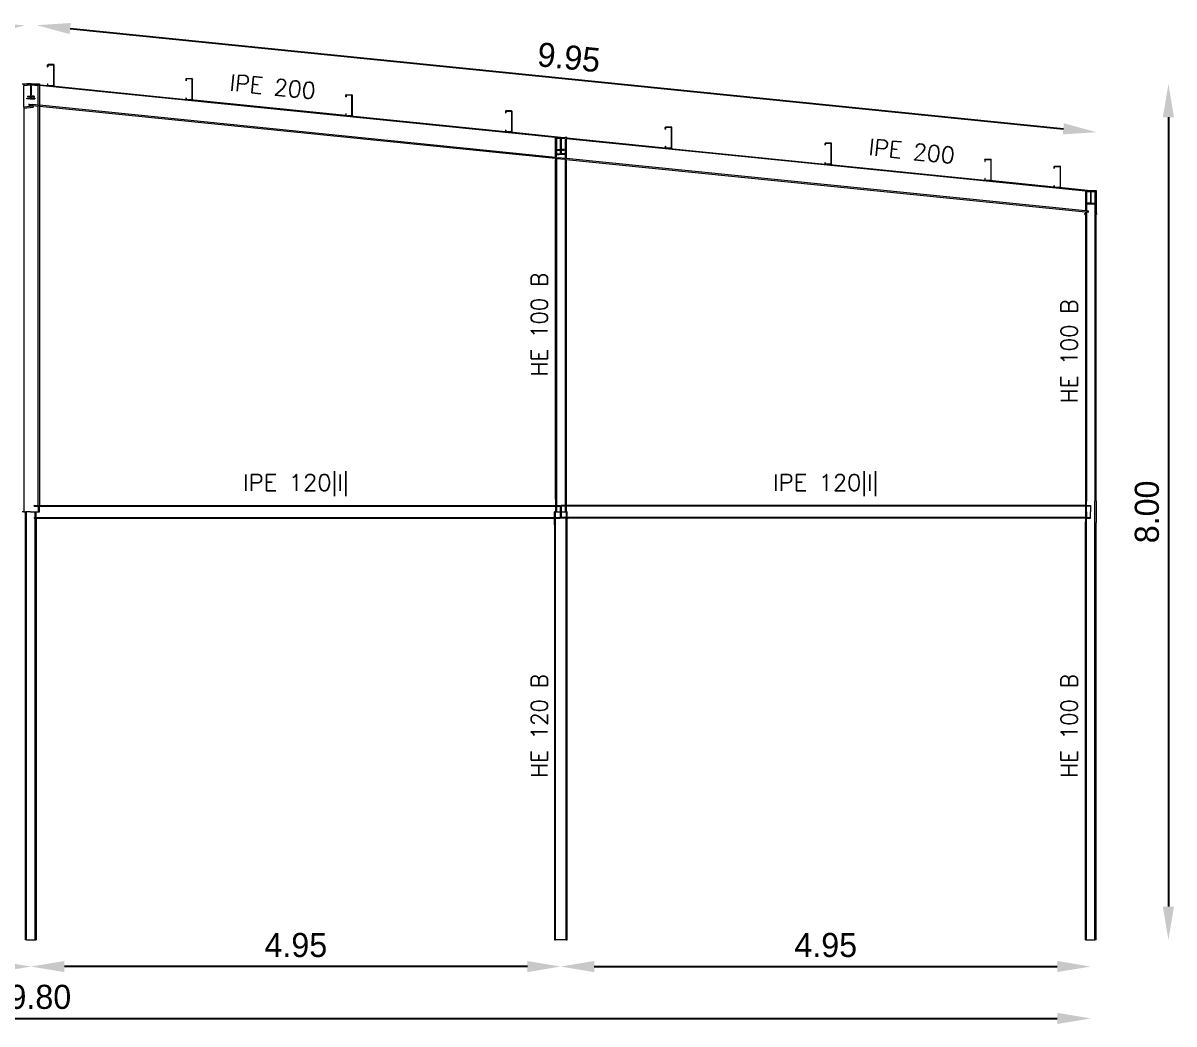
# Model space of a CAD drawing. Header units: inches. Extents: x 72863 to 72995, y 49095 to 49225.
# Drawn here: x 72918.83 to 72927.43, y 49206.29 to 49213.77 of the extents above; entities that cross this region are included whole.
import ezdxf
from ezdxf.enums import TextEntityAlignment as Align

# ---------------------------------------------------------------- set-up
doc = ezdxf.new("R2010")
doc.units = ezdxf.units.IN
for name, color, linetype, lineweight in [('BARRAS_DE_ACERO', 7, 'Continuous', 9), ('Cotas', 200, 'Continuous', 9), ('REFERENCIA_DE_LAS_BARRAS', 2, 'Continuous', 9)]:
    doc.layers.add(name, color=color, linetype=linetype, lineweight=lineweight)
doc.styles.add('CYPETXT', font='romans__.ttf', dxfattribs={"height": 0.2})
doc.styles.add('RomanS', font='')
doc.styles.get('RomanS').set_extended_font_data('Porsche')
doc.dimstyles.new('100-color', dxfattribs={"dimtxt": 0.18, "dimasz": 0.25, "dimexe": 0, "dimexo": 0.5, "dimgap": 0.07, "dimtad": 1, "dimlfac": 1.25, "dimzin": 4, "dimdsep": 46, "dimtxsty": 'RomanS', "dimcen": 0.1, "dimse1": 1, "dimse2": 1, "dimadec": 0, "dimazin": 0, "dimtfac": 1, "dimtix": 1, "dimtmove": 2, "dimatfit": 3, "dimfxl": 1, "dimtvp": 1.058824, "dimtolj": 1, "dimtzin": 1, "dimarcsym": 0})

# ---------------------------------------------------------------- blocks, each defined once
blk = doc.blocks.new('*D107')
at = {"layer": 'Cotas', "color": 0, "lineweight": -2, "transparency": 16777216}
blk.add_line((72922.5977, 49206.7161), (72919.1377, 49206.7161), dxfattribs=at)
at = {"layer": 'Cotas', "color": 0, "transparency": 16777216}
for points in [[(72919.1377, 49206.7578), (72919.1377, 49206.6745), (72918.8877, 49206.7161)], [(72922.5977, 49206.7578), (72922.5977, 49206.6745), (72922.8477, 49206.7161)]]:
    blk.add_solid(points, dxfattribs=at)
at = {"layer": 'Defpoints', "color": 0, "transparency": 16777216}
for p in [(72918.8877, 49206.915), (72922.8477, 49206.915), (72918.8877, 49206.7161)]:
    blk.add_point(p, dxfattribs=at)
at = {"layer": 'Cotas', "color": 0, "transparency": 16777216, "insert": (72920.8677, 49206.8761), "char_height": 0.18, "attachment_point": 5, "style": 'RomanS'}
blk.add_mtext('\\A1;4.95', dxfattribs=at)
blk = doc.blocks.new('*D108')
at = {"layer": 'Cotas', "color": 0, "lineweight": -2, "transparency": 16777216}
blk.add_line((72911.2177, 49206.3284), (72926.5577, 49206.3284), dxfattribs=at)
at = {"layer": 'Cotas', "color": 0, "transparency": 16777216}
for points in [[(72911.2177, 49206.3701), (72911.2177, 49206.2868), (72910.9677, 49206.3284)], [(72926.5577, 49206.3701), (72926.5577, 49206.2868), (72926.8077, 49206.3284)]]:
    blk.add_solid(points, dxfattribs=at)
at = {"layer": 'Defpoints', "color": 0, "transparency": 16777216}
for p in [(72910.9677, 49206.915), (72926.8077, 49206.915), (72926.8077, 49206.3284)]:
    blk.add_point(p, dxfattribs=at)
at = {"layer": 'Cotas', "color": 0, "transparency": 16777216, "insert": (72918.8877, 49206.4884), "char_height": 0.18, "attachment_point": 5, "style": 'RomanS'}
blk.add_mtext('\\A1;19.80', dxfattribs=at)
blk = doc.blocks.new('*D111')
at = {"layer": 'Cotas', "color": 0, "lineweight": -2, "transparency": 16777216}
blk.add_line((72923.0977, 49206.7161), (72926.5577, 49206.7161), dxfattribs=at)
at = {"layer": 'Cotas', "color": 0, "transparency": 16777216}
for points in [[(72923.0977, 49206.7578), (72923.0977, 49206.6745), (72922.8477, 49206.7161)], [(72926.5577, 49206.7578), (72926.5577, 49206.6745), (72926.8077, 49206.7161)]]:
    blk.add_solid(points, dxfattribs=at)
at = {"layer": 'Defpoints', "color": 0, "transparency": 16777216}
for p in [(72922.8477, 49206.915), (72926.8077, 49206.915), (72926.8077, 49206.7161)]:
    blk.add_point(p, dxfattribs=at)
at = {"layer": 'Cotas', "color": 0, "transparency": 16777216, "insert": (72924.8277, 49206.8761), "char_height": 0.18, "attachment_point": 5, "style": 'RomanS'}
blk.add_mtext('\\A1;4.95', dxfattribs=at)
blk = doc.blocks.new('*D113')
at = {"layer": 'Cotas', "color": 0, "lineweight": -2, "transparency": 16777216}
blk.add_line((72909.8798, 49213.065), (72909.8798, 49210.365), dxfattribs=at)
at = {"layer": 'Cotas', "color": 0, "transparency": 16777216}
for points in [[(72909.8382, 49213.065), (72909.9215, 49213.065), (72909.8798, 49213.315)], [(72909.8382, 49210.365), (72909.9215, 49210.365), (72909.8798, 49210.115)]]:
    blk.add_solid(points, dxfattribs=at)
at = {"layer": 'Defpoints', "color": 0, "transparency": 16777216}
for p in [(72918.8877, 49213.315), (72909.8798, 49210.115), (72918.8877, 49210.115)]:
    blk.add_point(p, dxfattribs=at)
at = {"layer": 'Cotas', "color": 0, "transparency": 16777216, "insert": (72909.7198, 49211.715), "char_height": 0.18, "attachment_point": 5, "rotation": 90, "style": 'RomanS'}
blk.add_mtext('\\A1;4.00', dxfattribs=at)
blk = doc.blocks.new('*D114')
at = {"layer": 'Cotas', "color": 0, "lineweight": -2, "transparency": 16777216}
blk.add_line((72927.3883, 49213.065), (72927.3883, 49207.165), dxfattribs=at)
at = {"layer": 'Cotas', "color": 0, "transparency": 16777216}
for points in [[(72927.3467, 49213.065), (72927.43, 49213.065), (72927.3883, 49213.315)], [(72927.3467, 49207.165), (72927.43, 49207.165), (72927.3883, 49206.915)]]:
    blk.add_solid(points, dxfattribs=at)
at = {"layer": 'Defpoints', "color": 0, "transparency": 16777216}
for p in [(72918.8877, 49213.315), (72918.8877, 49206.915), (72927.3883, 49206.915)]:
    blk.add_point(p, dxfattribs=at)
at = {"layer": 'Cotas', "color": 0, "transparency": 16777216, "insert": (72927.2283, 49210.115), "char_height": 0.18, "attachment_point": 5, "rotation": 90, "style": 'RomanS'}
blk.add_mtext('\\A1;8.00', dxfattribs=at)
blk = doc.blocks.new('*D115')
at = {"layer": 'Cotas', "color": 0, "lineweight": -2, "transparency": 16777216}
blk.add_line((72911.2177, 49206.7161), (72918.6377, 49206.7161), dxfattribs=at)
at = {"layer": 'Cotas', "color": 0, "transparency": 16777216}
for points in [[(72911.2177, 49206.7578), (72911.2177, 49206.6745), (72910.9677, 49206.7161)], [(72918.6377, 49206.7578), (72918.6377, 49206.6745), (72918.8877, 49206.7161)]]:
    blk.add_solid(points, dxfattribs=at)
at = {"layer": 'Defpoints', "color": 0, "transparency": 16777216}
for p in [(72910.9677, 49206.915), (72918.8877, 49206.915), (72918.8877, 49206.7161)]:
    blk.add_point(p, dxfattribs=at)
at = {"layer": 'Cotas', "color": 0, "transparency": 16777216, "insert": (72914.9277, 49206.8761), "char_height": 0.18, "attachment_point": 5, "style": 'RomanS'}
blk.add_mtext('\\A1;9.90', dxfattribs=at)
blk = doc.blocks.new('*D116')
at = {"layer": 'Cotas', "color": 0, "lineweight": -2, "transparency": 16777216}
blk.add_line((72911.1722, 49212.9778), (72918.5947, 49213.7276), dxfattribs=at)
at = {"layer": 'Cotas', "color": 0, "transparency": 16777216}
for points in [[(72918.5905, 49213.769), (72918.5989, 49213.6861), (72918.8434, 49213.7527)], [(72911.168, 49213.0193), (72911.1764, 49212.9364), (72910.9234, 49212.9527)]]:
    blk.add_solid(points, dxfattribs=at)
at = {"layer": 'Defpoints', "color": 0, "transparency": 16777216}
for p in [(72918.8434, 49213.7527), (72918.8877, 49213.315), (72910.9677, 49212.515)]:
    blk.add_point(p, dxfattribs=at)
at = {"layer": 'Cotas', "color": 0, "transparency": 16777216, "insert": (72914.8674, 49213.5119), "char_height": 0.18, "attachment_point": 5, "rotation": 5.76789, "style": 'RomanS'}
blk.add_mtext('\\A1;9.95', dxfattribs=at)
blk = doc.blocks.new('*D117')
at = {"layer": 'Cotas', "color": 0, "lineweight": -2, "transparency": 16777216}
blk.add_line((72919.1807, 49213.7282), (72926.6032, 49212.9785), dxfattribs=at)
at = {"layer": 'Cotas', "color": 0, "transparency": 16777216}
for points in [[(72919.1849, 49213.7697), (72919.1765, 49213.6868), (72918.9319, 49213.7534)], [(72926.6074, 49213.02), (72926.599, 49212.937), (72926.8519, 49212.9534)]]:
    blk.add_solid(points, dxfattribs=at)
at = {"layer": 'Defpoints', "color": 0, "transparency": 16777216}
for p in [(72918.8877, 49213.315), (72926.8519, 49212.9534), (72926.8077, 49212.515)]:
    blk.add_point(p, dxfattribs=at)
at = {"layer": 'Cotas', "color": 0, "transparency": 16777216, "insert": (72922.908, 49213.5126), "char_height": 0.18, "attachment_point": 5, "rotation": 354.23211, "style": 'RomanS'}
blk.add_mtext('\\A1;9.95', dxfattribs=at)

msp = doc.modelspace()

# ---------------------------------------------------------------- linework, layer by layer
at = {"layer": 'BARRAS_DE_ACERO'}
for p, q in [((72919.0121, 49213.4553), (72919.0124, 49213.4566)), ((72919.0121, 49213.4429), (72919.0121, 49213.4553)), ((72919.0121, 49213.4429), (72919.0137, 49213.4429)), ((72919.0132, 49213.4578), (72919.0124, 49213.4566)), ((72919.0143, 49213.4586), (72919.0132, 49213.4578)), ((72919.0137, 49213.4553), (72919.0139, 49213.456)), ((72919.0137, 49213.4553), (72919.0137, 49213.4429)), ((72919.0139, 49213.456), (72919.0143, 49213.4567)), ((72919.0143, 49213.4586), (72919.0157, 49213.4589)), ((72919.0143, 49213.4567), (72919.0149, 49213.4571)), ((72919.0149, 49213.4571), (72919.0157, 49213.4573)), ((72919.0157, 49213.4573), (72919.0565, 49213.4573)), ((72919.0579, 49213.4586), (72919.0591, 49213.4578)), ((72919.0579, 49213.4567), (72919.0584, 49213.456)), ((72919.0584, 49213.456), (72919.0585, 49213.4553)), ((72919.0585, 49213.4553), (72919.0585, 49213.3025)), ((72919.0598, 49213.4566), (72919.0591, 49213.4578)), ((72919.0598, 49213.4566), (72919.0601, 49213.4553)), ((72919.0601, 49213.3025), (72919.0601, 49213.4553)), ((72920.0469, 49213.3508), (72920.0471, 49213.3521)), ((72920.0469, 49213.3508), (72920.0469, 49213.3384)), ((72920.0479, 49213.3533), (72920.0471, 49213.3521)), ((72920.0479, 49213.3533), (72920.0491, 49213.3541)), ((72920.0485, 49213.3508), (72920.0486, 49213.3515)), ((72920.0485, 49213.3384), (72920.0485, 49213.3508)), ((72920.049, 49213.3522), (72920.0486, 49213.3515)), ((72920.0489, 49213.3504), (72920.049, 49213.3511)), ((72920.0489, 49213.3504), (72920.0489, 49213.3384)), ((72920.049, 49213.3522), (72920.0497, 49213.3526)), ((72920.0491, 49213.3541), (72920.0505, 49213.3544)), ((72920.0497, 49213.3526), (72920.0505, 49213.3528)), ((72920.0509, 49213.3524), (72920.0501, 49213.3522)), ((72920.0505, 49213.3544), (72920.0913, 49213.3544)), ((72920.0913, 49213.3528), (72920.0505, 49213.3528)), ((72920.0909, 49213.3524), (72920.0509, 49213.3524)), ((72920.0909, 49213.3524), (72920.0916, 49213.3522)), ((72920.0926, 49213.3541), (72920.0913, 49213.3544)), ((72920.0913, 49213.3528), (72920.092, 49213.3526)), ((72920.0916, 49213.3522), (72920.0923, 49213.3518)), ((72920.0927, 49213.3522), (72920.092, 49213.3526)), ((72920.0923, 49213.3518), (72920.0927, 49213.3511)), ((72920.0938, 49213.3533), (72920.0926, 49213.3541)), ((72920.0931, 49213.3515), (72920.0927, 49213.3522)), ((72920.0927, 49213.3511), (72920.0929, 49213.3504)), ((72920.0929, 49213.3504), (72920.0929, 49213.1984)), ((72920.0931, 49213.3515), (72920.0933, 49213.3508)), ((72920.0933, 49213.198), (72920.0933, 49213.3508)), ((72920.0949, 49213.3508), (72920.0949, 49213.3504)), ((72920.0949, 49213.3504), (72920.0949, 49213.3504)), ((72920.0949, 49213.1984), (72920.0949, 49213.3504)), ((72918.8585, 49213.312), (72918.8341, 49213.3095)), ((72918.8341, 49213.3021), (72918.8858, 49213.3074)), ((72918.8341, 49213.14), (72918.8341, 49213.3021)), ((72918.8877, 49213.315), (72918.8585, 49213.315)), ((72918.8585, 49213.312), (72918.8585, 49213.315)), ((72918.8585, 49213.3094), (72918.8585, 49213.312)), ((72918.8858, 49213.3094), (72918.8585, 49213.3094)), ((72918.8858, 49213.3094), (72918.8858, 49213.3074)), ((72918.8858, 49213.3074), (72918.8858, 49213.224)), ((72918.8895, 49213.315), (72918.8877, 49213.315)), ((72918.8895, 49213.3094), (72918.9169, 49213.3094)), ((72918.8895, 49213.3079), (72918.9413, 49213.3027)), ((72918.9169, 49213.315), (72918.9169, 49213.312)), ((72918.9169, 49213.312), (72918.9413, 49213.3095)), ((72918.9169, 49213.312), (72918.9169, 49213.3094)), ((72918.9413, 49213.315), (72918.9413, 49213.3095)), ((72918.9413, 49213.3095), (72918.9413, 49213.3027)), ((72918.9413, 49213.1556), (72918.9413, 49213.3027)), ((72918.9517, 49213.315), (72918.9517, 49213.3085)), ((72918.9517, 49213.3085), (72919.0121, 49213.3024)), ((72918.9517, 49213.3016), (72918.9517, 49213.3085)), ((72918.9517, 49213.3016), (72918.9517, 49213.1545)), ((72922.8037, 49212.9126), (72918.9517, 49213.3016)), ((72919.0121, 49213.3149), (72919.0121, 49213.3025)), ((72919.0121, 49213.3149), (72919.0137, 49213.3149)), ((72919.0121, 49213.3024), (72919.0121, 49213.3025)), ((72919.0121, 49213.3024), (72919.0124, 49213.3011)), ((72919.0132, 49213.2999), (72919.0124, 49213.3011)), ((72919.0143, 49213.2991), (72919.0132, 49213.2999)), ((72919.0137, 49213.3025), (72919.0137, 49213.3149)), ((72919.0138, 49213.3022), (72919.0137, 49213.3025)), ((72919.031, 49213.3005), (72919.0138, 49213.3022)), ((72919.0138, 49213.3022), (72919.0139, 49213.3017)), ((72919.0139, 49213.3017), (72919.0143, 49213.3011)), ((72919.0143, 49213.3011), (72919.0149, 49213.3006)), ((72919.0143, 49213.2991), (72919.0157, 49213.2989)), ((72919.0157, 49213.3005), (72919.0149, 49213.3006)), ((72919.0157, 49213.3005), (72919.031, 49213.3005)), ((72919.0157, 49213.2989), (72919.0469, 49213.2989)), ((72919.0565, 49213.3005), (72919.031, 49213.3005)), ((72919.0469, 49213.2989), (72920.0469, 49213.1979)), ((72919.0565, 49213.2989), (72919.0469, 49213.2989)), ((72919.0565, 49213.3005), (72919.0573, 49213.3006)), ((72919.0565, 49213.2989), (72919.0579, 49213.2991)), ((72919.0573, 49213.3006), (72919.0579, 49213.3011)), ((72919.0584, 49213.3017), (72919.0579, 49213.3011)), ((72919.0579, 49213.2991), (72919.0591, 49213.2999)), ((72919.0585, 49213.3025), (72919.0584, 49213.3017)), ((72919.0591, 49213.2999), (72919.0598, 49213.3011)), ((72919.0601, 49213.3025), (72919.0598, 49213.3011)), ((72920.0485, 49213.3384), (72920.0469, 49213.3384)), ((72920.0469, 49213.3384), (72920.0469, 49213.3384)), ((72920.0489, 49213.3384), (72920.0485, 49213.3384)), ((72918.8585, 49213.2085), (72918.8769, 49213.2085)), ((72918.8585, 49213.203), (72918.8585, 49213.2085)), ((72918.8829, 49213.203), (72918.8585, 49213.203)), ((72918.8621, 49213.224), (72918.8858, 49213.224)), ((72918.8621, 49213.224), (72918.8621, 49213.219)), ((72918.878, 49213.219), (72918.8621, 49213.219)), ((72918.8858, 49213.2085), (72918.8769, 49213.2085)), ((72918.878, 49213.219), (72918.8858, 49213.219)), ((72918.8829, 49213.203), (72918.899, 49213.203)), ((72918.8895, 49213.224), (72918.8895, 49213.2322)), ((72918.8895, 49213.219), (72918.8895, 49213.224)), ((72918.8895, 49213.224), (72918.89, 49213.224)), ((72918.8974, 49213.219), (72918.8895, 49213.219)), ((72918.8895, 49213.2085), (72918.8895, 49213.219)), ((72918.8984, 49213.2085), (72918.8895, 49213.2085)), ((72918.9133, 49213.219), (72918.8974, 49213.219)), ((72918.899, 49213.203), (72918.8997, 49213.203)), ((72918.8997, 49213.203), (72918.9169, 49213.203)), ((72918.9169, 49213.2085), (72918.9068, 49213.2085)), ((72918.9133, 49213.224), (72918.9133, 49213.219)), ((72918.9169, 49213.2085), (72918.9169, 49213.203)), ((72920.0469, 49213.2104), (72920.0469, 49213.198)), ((72920.0469, 49213.2104), (72920.0469, 49213.2104)), ((72920.0469, 49213.2104), (72920.0485, 49213.2104)), ((72920.0469, 49213.1979), (72920.0469, 49213.198)), ((72920.0469, 49213.1979), (72920.0469, 49213.1978)), ((72920.0471, 49213.1966), (72920.0469, 49213.1978)), ((72920.0471, 49213.1966), (72920.0479, 49213.1954)), ((72920.0479, 49213.1954), (72920.0491, 49213.1946)), ((72920.0489, 49213.2104), (72920.0485, 49213.2104)), ((72920.0485, 49213.2104), (72920.0485, 49213.198)), ((72920.0486, 49213.1972), (72920.0485, 49213.1977)), ((72920.049, 49213.1965), (72920.0486, 49213.1972)), ((72920.0489, 49213.1984), (72920.0489, 49213.2104)), ((72920.0489, 49213.1984), (72920.049, 49213.1976)), ((72920.0618, 49213.1964), (72920.049, 49213.1976)), ((72920.0497, 49213.1961), (72920.049, 49213.1965)), ((72920.0491, 49213.1946), (72920.0505, 49213.1944)), ((72920.0505, 49213.196), (72920.0497, 49213.1961)), ((72920.0658, 49213.196), (72920.0505, 49213.196)), ((72920.0505, 49213.1944), (72920.0816, 49213.1944)), ((72920.0913, 49213.196), (72920.0658, 49213.196)), ((72921.2408, 49213.0773), (72920.0816, 49213.1944)), ((72920.0909, 49213.1964), (72920.0916, 49213.1965)), ((72920.092, 49213.1961), (72920.0913, 49213.196)), ((72920.0916, 49213.1965), (72920.0923, 49213.1969)), ((72920.0927, 49213.1965), (72920.092, 49213.1961)), ((72920.0923, 49213.1969), (72920.0927, 49213.1976)), ((72920.0929, 49213.1984), (72920.0927, 49213.1976)), ((72920.0931, 49213.1972), (72920.0927, 49213.1965)), ((72920.0933, 49213.198), (72920.0931, 49213.1972)), ((72920.0946, 49213.1966), (72920.0949, 49213.198)), ((72920.0949, 49213.1983), (72920.0949, 49213.198)), ((72921.2408, 49213.2302), (72921.2411, 49213.2315)), ((72921.2408, 49213.2178), (72921.2408, 49213.2302)), ((72921.2424, 49213.2178), (72921.2408, 49213.2178)), ((72921.2411, 49213.2315), (72921.2418, 49213.2327)), ((72921.243, 49213.2335), (72921.2418, 49213.2327)), ((72921.2424, 49213.2302), (72921.2425, 49213.2309)), ((72921.2424, 49213.2178), (72921.2424, 49213.2302)), ((72921.2424, 49213.2178), (72921.2428, 49213.2178)), ((72921.243, 49213.2316), (72921.2425, 49213.2309)), ((72921.2429, 49213.2305), (72921.2428, 49213.2298)), ((72921.2428, 49213.2298), (72921.2428, 49213.2178)), ((72921.243, 49213.2335), (72921.2444, 49213.2338)), ((72921.2436, 49213.232), (72921.243, 49213.2316)), ((72921.2444, 49213.2322), (72921.2436, 49213.232)), ((72921.2448, 49213.2318), (72921.244, 49213.2316)), ((72921.2444, 49213.2338), (72921.2852, 49213.2338)), ((72921.2444, 49213.2322), (72921.2852, 49213.2322)), ((72921.2448, 49213.2318), (72921.2848, 49213.2318)), ((72921.2848, 49213.2318), (72921.2856, 49213.2316)), ((72921.2852, 49213.2338), (72921.2866, 49213.2335)), ((72921.2852, 49213.2322), (72921.2859, 49213.232)), ((72921.2862, 49213.2312), (72921.2856, 49213.2316)), ((72921.2866, 49213.2316), (72921.2859, 49213.232)), ((72921.2862, 49213.2312), (72921.2866, 49213.2305)), ((72921.2877, 49213.2327), (72921.2866, 49213.2335)), ((72921.2868, 49213.2298), (72921.2866, 49213.2305)), ((72921.2868, 49213.0778), (72921.2868, 49213.2298)), ((72921.2872, 49213.0774), (72921.2872, 49213.2302)), ((72921.2885, 49213.2315), (72921.2877, 49213.2327)), ((72921.2885, 49213.2315), (72921.2888, 49213.2302)), ((72921.2888, 49213.2302), (72921.2888, 49213.2298)), ((72921.2888, 49213.2298), (72921.2888, 49213.2298)), ((72921.2888, 49213.0777), (72921.2888, 49213.2298)), ((72921.2888, 49213.2298), (72921.2888, 49213.0778)), ((72918.9046, 49213.1472), (72918.8341, 49213.14)), ((72918.8341, 49213.14), (72918.8341, 49213.1326)), ((72918.8341, 49213.1326), (72918.9053, 49213.1398)), ((72918.8341, 49213.1326), (72918.8341, 49210.115)), ((72918.8723, 49213.1625), (72918.8716, 49213.1558)), ((72918.8716, 49213.1558), (72918.9041, 49213.1525)), ((72918.8753, 49213.1622), (72918.8723, 49213.1625)), ((72918.8753, 49213.1622), (72918.9034, 49213.1594)), ((72918.9041, 49213.1525), (72918.9413, 49213.1487)), ((72918.9046, 49213.1472), (72918.9053, 49213.1398)), ((72918.9413, 49213.1556), (72918.9413, 49213.1487)), ((72918.9413, 49210.163), (72918.9413, 49213.1487)), ((72918.9517, 49213.1477), (72918.9517, 49210.163)), ((72918.9517, 49213.1477), (72922.8077, 49212.7582)), ((72921.2428, 49213.0898), (72921.2424, 49213.0898)), ((72921.2424, 49213.0898), (72921.2424, 49213.0774)), ((72921.2428, 49213.0778), (72921.2428, 49213.0898)), ((72922.4347, 49213.1096), (72922.4347, 49213.0972)), ((72922.4347, 49213.0972), (72922.4363, 49213.0972)), ((72922.4358, 49213.1121), (72922.4369, 49213.1129)), ((72922.4365, 49213.1103), (72922.4363, 49213.1096)), ((72922.4365, 49213.1103), (72922.4369, 49213.111)), ((72922.4367, 49213.1092), (72922.4369, 49213.1099)), ((72922.4367, 49213.1092), (72922.4367, 49213.0972)), ((72922.4383, 49213.1132), (72922.4369, 49213.1129)), ((72922.4375, 49213.1114), (72922.4369, 49213.111)), ((72922.4373, 49213.1106), (72922.4369, 49213.1099)), ((72922.4373, 49213.1106), (72922.438, 49213.111)), ((72922.4383, 49213.1116), (72922.4375, 49213.1114)), ((72922.438, 49213.111), (72922.4387, 49213.1112)), ((72922.4791, 49213.1132), (72922.4383, 49213.1132)), ((72922.4791, 49213.1116), (72922.4383, 49213.1116)), ((72922.4387, 49213.1112), (72922.4787, 49213.1112)), ((72922.4795, 49213.111), (72922.4787, 49213.1112)), ((72922.4805, 49213.1129), (72922.4791, 49213.1132)), ((72922.4799, 49213.1114), (72922.4791, 49213.1116)), ((72922.4795, 49213.111), (72922.4801, 49213.1106)), ((72922.4805, 49213.111), (72922.4799, 49213.1114)), ((72922.4806, 49213.1099), (72922.4801, 49213.1106)), ((72922.4805, 49213.1129), (72922.4816, 49213.1121)), ((72922.4809, 49213.1103), (72922.4805, 49213.111)), ((72922.4806, 49213.1099), (72922.4807, 49213.1092)), ((72922.4807, 49213.1092), (72922.4807, 49212.9572)), ((72922.4809, 49213.1103), (72922.4811, 49213.1096)), ((72922.4811, 49212.9568), (72922.4811, 49213.1096)), ((72922.4824, 49213.1109), (72922.4816, 49213.1121)), ((72922.4824, 49213.1109), (72922.4827, 49213.1096)), ((72922.4827, 49213.1092), (72922.4827, 49213.1096)), ((72922.4827, 49213.1092), (72922.4827, 49212.9571)), ((72922.4827, 49213.1092), (72922.4827, 49213.1092)), ((72921.2408, 49213.0774), (72921.2408, 49213.0773)), ((72921.2408, 49213.0773), (72921.2411, 49213.076)), ((72921.2418, 49213.0748), (72921.2411, 49213.076)), ((72921.243, 49213.074), (72921.2418, 49213.0748)), ((72921.2424, 49213.0774), (72921.2424, 49213.0771)), ((72921.2429, 49213.077), (72921.2424, 49213.0771)), ((72921.2424, 49213.0771), (72921.2425, 49213.0766)), ((72921.243, 49213.0759), (72921.2425, 49213.0766)), ((72921.2436, 49213.0755), (72921.243, 49213.0759)), ((72921.243, 49213.074), (72921.2444, 49213.0738)), ((72921.2436, 49213.0755), (72921.2444, 49213.0754)), ((72921.2444, 49213.0754), (72921.2597, 49213.0754)), ((72921.2755, 49213.0738), (72921.2444, 49213.0738)), ((72921.2597, 49213.0754), (72921.2557, 49213.0758)), ((72921.2557, 49213.0758), (72921.2848, 49213.0758)), ((72921.2852, 49213.0754), (72921.2597, 49213.0754)), ((72921.2852, 49213.0738), (72921.2755, 49213.0738)), ((72921.2848, 49213.0758), (72921.2856, 49213.0759)), ((72921.2852, 49213.0754), (72921.2859, 49213.0755)), ((72921.2856, 49213.0759), (72921.2862, 49213.0763)), ((72921.2866, 49213.0759), (72921.2859, 49213.0755)), ((72921.2862, 49213.0763), (72921.2866, 49213.077)), ((72921.2866, 49213.077), (72921.2868, 49213.0778)), ((72921.2866, 49213.0759), (72921.287, 49213.0766)), ((72921.287, 49213.0766), (72921.2872, 49213.0774)), ((72921.2885, 49213.076), (72921.2877, 49213.0748)), ((72921.2885, 49213.076), (72921.2888, 49213.0774)), ((72921.2888, 49213.0778), (72921.2888, 49213.0777)), ((72921.2888, 49213.0777), (72921.2888, 49213.0774)), ((72922.4363, 49212.9692), (72922.4347, 49212.9692)), ((72922.4347, 49212.9692), (72922.4347, 49212.9568)), ((72922.4347, 49212.9567), (72922.4347, 49212.9568)), ((72922.435, 49212.9554), (72922.4358, 49212.9542)), ((72922.4369, 49212.9534), (72922.4358, 49212.9542)), ((72922.4365, 49212.956), (72922.4363, 49212.9565)), ((72922.4369, 49212.9553), (72922.4365, 49212.956)), ((72922.4367, 49212.9692), (72922.4367, 49212.9572)), ((72922.4367, 49212.9572), (72922.4369, 49212.9564)), ((72922.4369, 49212.9564), (72922.4496, 49212.9552)), ((72922.4375, 49212.9549), (72922.4369, 49212.9553)), ((72922.4383, 49212.9532), (72922.4369, 49212.9534)), ((72922.4375, 49212.9549), (72922.4383, 49212.9548)), ((72922.4535, 49212.9548), (72922.4383, 49212.9548)), ((72922.4383, 49212.9532), (72922.4694, 49212.9532)), ((72922.4791, 49212.9548), (72922.4535, 49212.9548)), ((72922.4799, 49212.9549), (72922.4791, 49212.9548)), ((72922.4799, 49212.9549), (72922.4805, 49212.9553)), ((72922.4806, 49212.9564), (72922.4801, 49212.9557)), ((72922.4805, 49212.9553), (72922.4809, 49212.956)), ((72922.4816, 49212.9542), (72922.4805, 49212.9534)), ((72922.4806, 49212.9564), (72922.4807, 49212.9572)), ((72922.4809, 49212.956), (72922.4811, 49212.9568)), ((72922.4824, 49212.9554), (72922.4816, 49212.9542)), ((72922.4824, 49212.9554), (72922.4827, 49212.9568)), ((72922.4827, 49212.9568), (72922.4827, 49212.9571)), ((72923.6286, 49212.989), (72923.6289, 49212.9903)), ((72923.6286, 49212.9766), (72923.6286, 49212.989)), ((72923.6286, 49212.9766), (72923.6302, 49212.9766)), ((72923.6289, 49212.9903), (72923.6297, 49212.9915)), ((72923.6302, 49212.989), (72923.6304, 49212.9897)), ((72923.6302, 49212.9766), (72923.6302, 49212.989)), ((72923.6306, 49212.9766), (72923.6302, 49212.9766)), ((72923.6304, 49212.9897), (72923.6308, 49212.9904)), ((72923.6315, 49212.9908), (72923.6308, 49212.9904)), ((72923.6308, 49212.9893), (72923.6312, 49212.99)), ((72923.6319, 49212.9904), (72923.6312, 49212.99)), ((72923.6315, 49212.9908), (72923.6322, 49212.991)), ((72923.6319, 49212.9904), (72923.6326, 49212.9906)), ((72923.6322, 49212.991), (72923.673, 49212.991)), ((72923.6726, 49212.9906), (72923.6326, 49212.9906)), ((72923.6734, 49212.9904), (72923.6726, 49212.9906)), ((72923.673, 49212.991), (72923.6738, 49212.9908)), ((72923.6741, 49212.99), (72923.6734, 49212.9904)), ((72923.6738, 49212.9908), (72923.6744, 49212.9904)), ((72923.6745, 49212.9893), (72923.6741, 49212.99)), ((72923.6744, 49212.9923), (72923.6756, 49212.9915)), ((72923.6749, 49212.9897), (72923.6744, 49212.9904)), ((72923.6746, 49212.9886), (72923.6745, 49212.9893)), ((72923.6746, 49212.8366), (72923.6746, 49212.9886)), ((72923.6749, 49212.9897), (72923.675, 49212.989)), ((72923.6766, 49212.989), (72923.6766, 49212.9886)), ((72923.6766, 49212.8365), (72923.6766, 49212.9886)), ((72923.6766, 49212.8366), (72923.6766, 49212.9886)), ((72923.6766, 49212.9886), (72923.6766, 49212.9886)), ((72922.8037, 49212.9126), (72922.8077, 49212.9122)), ((72922.8077, 49212.9122), (72922.8077, 49212.9076)), ((72922.8077, 49212.765), (72922.8077, 49212.9076)), ((72922.8149, 49212.909), (72922.8149, 49212.915)), ((72922.8157, 49212.909), (72922.8149, 49212.909)), ((72922.8157, 49212.909), (72922.8157, 49212.7929)), ((72922.8457, 49212.909), (72922.8457, 49212.9083)), ((72922.8477, 49212.915), (72922.8805, 49212.915)), ((72922.8497, 49212.909), (72922.8497, 49212.9079)), ((72922.8497, 49212.909), (72922.8797, 49212.909)), ((72922.8805, 49212.909), (72922.8797, 49212.909)), ((72922.8797, 49212.9049), (72922.8797, 49212.7929)), ((72922.8805, 49212.9116), (72922.8805, 49212.9135)), ((72922.8805, 49212.909), (72922.8805, 49212.9116)), ((72922.8917, 49212.915), (72922.8877, 49212.915)), ((72922.8917, 49212.9105), (72922.8877, 49212.9109)), ((72922.8917, 49212.915), (72922.8917, 49212.9105)), ((72922.8917, 49212.9105), (72923.6286, 49212.8361)), ((72923.6286, 49212.8486), (72923.6302, 49212.8486)), ((72923.6286, 49212.8486), (72923.6286, 49212.8362)), ((72923.6286, 49212.8361), (72923.6286, 49212.8362)), ((72923.6286, 49212.8361), (72923.6289, 49212.8348)), ((72923.6297, 49212.8336), (72923.6289, 49212.8348)), ((72923.6308, 49212.8328), (72923.6297, 49212.8336)), ((72923.6306, 49212.8486), (72923.6302, 49212.8486)), ((72923.6302, 49212.8486), (72923.6302, 49212.8362)), ((72923.6302, 49212.8362), (72923.6303, 49212.8359)), ((72923.6308, 49212.8359), (72923.6303, 49212.8359)), ((72923.6303, 49212.8359), (72923.6304, 49212.8354)), ((72923.6304, 49212.8354), (72923.6308, 49212.8347)), ((72923.6306, 49212.8366), (72923.6306, 49212.8486)), ((72923.6315, 49212.8343), (72923.6308, 49212.8347)), ((72923.6322, 49212.8326), (72923.6308, 49212.8328)), ((72923.6322, 49212.8342), (72923.6315, 49212.8343)), ((72923.6476, 49212.8342), (72923.6322, 49212.8342)), ((72923.6634, 49212.8326), (72923.6322, 49212.8326)), ((72923.673, 49212.8342), (72923.6476, 49212.8342)), ((72923.6726, 49212.8346), (72923.6734, 49212.8347)), ((72923.6738, 49212.8343), (72923.673, 49212.8342)), ((72923.6744, 49212.8328), (72923.673, 49212.8326)), ((72923.6741, 49212.8351), (72923.6734, 49212.8347)), ((72923.6738, 49212.8343), (72923.6744, 49212.8347)), ((72923.6745, 49212.8358), (72923.6741, 49212.8351)), ((72923.6744, 49212.8347), (72923.6749, 49212.8354)), ((72923.6746, 49212.8366), (72923.6745, 49212.8358)), ((72923.6763, 49212.8348), (72923.6766, 49212.8362)), ((72923.6766, 49212.8365), (72923.6766, 49212.8366)), ((72923.6766, 49212.8362), (72923.6766, 49212.8365)), ((72924.8228, 49212.8697), (72924.8225, 49212.8684)), ((72924.8225, 49212.856), (72924.8225, 49212.8684)), ((72924.8241, 49212.856), (72924.8225, 49212.856)), ((72924.8236, 49212.8709), (72924.8228, 49212.8697)), ((72924.8248, 49212.8717), (72924.8236, 49212.8709)), ((72924.8241, 49212.8684), (72924.8243, 49212.8691)), ((72924.8241, 49212.8684), (72924.8241, 49212.856)), ((72924.8243, 49212.8691), (72924.8247, 49212.8698)), ((72924.8254, 49212.8702), (72924.8247, 49212.8698)), ((72924.8248, 49212.8717), (72924.8261, 49212.872)), ((72924.8254, 49212.8702), (72924.8261, 49212.8704)), ((72924.8261, 49212.872), (72924.8669, 49212.872)), ((72924.8669, 49212.8704), (72924.8261, 49212.8704)), ((72924.8683, 49212.8717), (72924.8669, 49212.872)), ((72924.8669, 49212.8704), (72924.8677, 49212.8702)), ((72924.8677, 49212.8702), (72924.8684, 49212.8698)), ((72924.8695, 49212.8709), (72924.8683, 49212.8717)), ((72924.8684, 49212.8698), (72924.8688, 49212.8691)), ((72924.8689, 49212.8684), (72924.8688, 49212.8691)), ((72924.8689, 49212.7156), (72924.8689, 49212.8684)), ((72924.8703, 49212.8697), (72924.8695, 49212.8709)), ((72924.8705, 49212.8684), (72924.8703, 49212.8697)), ((72924.8705, 49212.7156), (72924.8705, 49212.8684)), ((72922.8077, 49212.7582), (72922.8077, 49212.7463)), ((72922.8077, 49212.739), (72922.8077, 49212.7463)), ((72922.8157, 49212.7929), (72922.8149, 49212.7929)), ((72922.8149, 49212.7929), (72922.8149, 49212.787)), ((72922.8149, 49212.787), (72922.8157, 49212.787)), ((72922.8157, 49212.7929), (72922.8453, 49212.7929)), ((72922.8157, 49212.787), (72922.8347, 49212.787)), ((72922.8157, 49212.7642), (72922.8157, 49212.787)), ((72922.8157, 49212.7642), (72922.8323, 49212.7625)), ((72922.8157, 49212.7574), (72922.8157, 49210.211)), ((72922.8157, 49212.7574), (72922.8797, 49212.7509)), ((72922.8221, 49212.824), (72922.838, 49212.824)), ((72922.8797, 49212.7577), (72922.8323, 49212.7625)), ((72922.85, 49212.787), (72922.8347, 49212.787)), ((72922.8385, 49212.824), (72922.838, 49212.824)), ((72922.8457, 49212.819), (72922.838, 49212.819)), ((72922.838, 49212.819), (72922.838, 49212.819)), ((72922.8457, 49212.7929), (72922.8453, 49212.7929)), ((72922.8457, 49212.824), (72922.8457, 49212.819)), ((72922.8457, 49212.7929), (72922.8457, 49212.819)), ((72922.8497, 49212.819), (72922.8497, 49212.824)), ((72922.8733, 49212.824), (72922.8497, 49212.824)), ((72922.8497, 49212.819), (72922.85, 49212.819)), ((72922.8497, 49212.819), (72922.8497, 49212.7929)), ((72922.8497, 49212.7929), (72922.8543, 49212.7929)), ((72922.85, 49212.819), (72922.8733, 49212.819)), ((72922.8797, 49212.787), (72922.85, 49212.787)), ((72922.8797, 49212.7929), (72922.8543, 49212.7929)), ((72922.8733, 49212.824), (72922.8733, 49212.819)), ((72922.8805, 49212.7929), (72922.8797, 49212.7929)), ((72922.8797, 49212.787), (72922.8805, 49212.787)), ((72922.8797, 49212.787), (72922.8797, 49212.7577)), ((72922.8797, 49212.7509), (72922.8797, 49210.211)), ((72922.8805, 49212.7929), (72922.8805, 49212.787)), ((72926.7677, 49212.365), (72922.8877, 49212.7569)), ((72922.8877, 49212.7501), (72926.7677, 49212.3582)), ((72922.8877, 49212.7501), (72922.8877, 49212.7463)), ((72922.8877, 49212.7463), (72922.8877, 49212.739)), ((72926.0165, 49212.7478), (72926.0167, 49212.7491)), ((72926.0165, 49212.7478), (72926.0165, 49212.7354)), ((72926.0167, 49212.7491), (72926.0175, 49212.7503)), ((72926.0187, 49212.7511), (72926.0175, 49212.7503)), ((72926.0182, 49212.7485), (72926.0181, 49212.7478)), ((72926.0181, 49212.7354), (72926.0181, 49212.7478)), ((72926.0201, 49212.7514), (72926.0187, 49212.7511)), ((72926.0201, 49212.7498), (72926.0193, 49212.7496)), ((72926.0201, 49212.7514), (72926.0609, 49212.7514)), ((72926.0201, 49212.7498), (72926.0609, 49212.7498)), ((72926.0609, 49212.7514), (72926.0623, 49212.7511)), ((72926.0616, 49212.7496), (72926.0609, 49212.7498)), ((72926.0616, 49212.7496), (72926.0623, 49212.7492)), ((72926.0634, 49212.7503), (72926.0623, 49212.7511)), ((72926.0623, 49212.7492), (72926.0627, 49212.7485)), ((72926.0642, 49212.7491), (72926.0634, 49212.7503)), ((72926.0645, 49212.7478), (72926.0642, 49212.7491)), ((72926.0645, 49212.595), (72926.0645, 49212.7478)), ((72922.8077, 49210.211), (72922.8077, 49212.739)), ((72924.8241, 49212.728), (72924.8225, 49212.728)), ((72924.8225, 49212.728), (72924.8225, 49212.7156)), ((72924.8225, 49212.7156), (72924.8226, 49212.7155)), ((72924.8228, 49212.7142), (72924.8226, 49212.7155)), ((72924.8236, 49212.713), (72924.8228, 49212.7142)), ((72924.8241, 49212.7156), (72924.8241, 49212.728)), ((72924.8242, 49212.7153), (72924.8241, 49212.7156)), ((72924.8242, 49212.7153), (72924.8415, 49212.7136)), ((72924.8242, 49212.7153), (72924.8243, 49212.7148)), ((72924.8243, 49212.7148), (72924.8247, 49212.7141)), ((72924.8247, 49212.7141), (72924.8254, 49212.7137)), ((72924.8254, 49212.7137), (72924.8261, 49212.7136)), ((72924.8415, 49212.7136), (72924.8261, 49212.7136)), ((72924.8261, 49212.712), (72924.8574, 49212.712)), ((72924.8669, 49212.7136), (72924.8415, 49212.7136)), ((72924.8574, 49212.712), (72926.0165, 49212.5949)), ((72924.8669, 49212.712), (72924.8574, 49212.712)), ((72924.8669, 49212.7136), (72924.8677, 49212.7137)), ((72924.8683, 49212.7122), (72924.8669, 49212.712)), ((72924.8684, 49212.7141), (72924.8677, 49212.7137)), ((72924.8683, 49212.7122), (72924.8695, 49212.713)), ((72924.8688, 49212.7148), (72924.8684, 49212.7141)), ((72924.8688, 49212.7148), (72924.8689, 49212.7156)), ((72924.8695, 49212.713), (72924.8703, 49212.7142)), ((72924.8703, 49212.7142), (72924.8705, 49212.7156)), ((72926.0165, 49212.7354), (72926.0181, 49212.7354)), ((72926.5341, 49212.6955), (72926.5344, 49212.6968)), ((72926.5341, 49212.6955), (72926.5341, 49212.6831)), ((72926.5341, 49212.6831), (72926.5357, 49212.6831)), ((72926.5344, 49212.6968), (72926.5352, 49212.698)), ((72926.5364, 49212.6988), (72926.5352, 49212.698)), ((72926.5357, 49212.6831), (72926.5357, 49212.6955)), ((72926.5363, 49212.6969), (72926.537, 49212.6973)), ((72926.5377, 49212.6991), (72926.5364, 49212.6988)), ((72926.5377, 49212.6975), (72926.537, 49212.6973)), ((72926.5377, 49212.6991), (72926.5785, 49212.6991)), ((72926.5377, 49212.6975), (72926.5785, 49212.6975)), ((72926.5785, 49212.6991), (72926.5799, 49212.6988)), ((72926.5785, 49212.6975), (72926.5793, 49212.6973)), ((72926.5793, 49212.6973), (72926.58, 49212.6969)), ((72926.5811, 49212.698), (72926.5799, 49212.6988)), ((72926.5804, 49212.6962), (72926.58, 49212.6969)), ((72926.5805, 49212.6955), (72926.5804, 49212.6962)), ((72926.5805, 49212.6955), (72926.5805, 49212.5427)), ((72926.5811, 49212.698), (72926.5819, 49212.6968)), ((72926.5821, 49212.6955), (72926.5819, 49212.6968)), ((72926.5821, 49212.5427), (72926.5821, 49212.6955)), ((72926.0181, 49212.6074), (72926.0165, 49212.6074)), ((72926.0165, 49212.6074), (72926.0165, 49212.595)), ((72926.0165, 49212.5949), (72926.0165, 49212.595)), ((72926.0165, 49212.5949), (72926.0167, 49212.5936)), ((72926.0181, 49212.595), (72926.0181, 49212.6074)), ((72926.0181, 49212.5947), (72926.0181, 49212.595)), ((72926.0354, 49212.593), (72926.0181, 49212.5947)), ((72926.0181, 49212.5947), (72926.0182, 49212.5942)), ((72926.0182, 49212.5942), (72926.0187, 49212.5935)), ((72926.0193, 49212.5931), (72926.0187, 49212.5935)), ((72926.0201, 49212.593), (72926.0193, 49212.5931)), ((72926.0354, 49212.593), (72926.0201, 49212.593)), ((72926.0512, 49212.5914), (72926.0201, 49212.5914)), ((72926.0609, 49212.593), (72926.0354, 49212.593)), ((72926.0609, 49212.5914), (72926.0512, 49212.5914)), ((72926.0616, 49212.5931), (72926.0609, 49212.593)), ((72926.0609, 49212.5914), (72926.0623, 49212.5916)), ((72926.0616, 49212.5931), (72926.0623, 49212.5935)), ((72926.0623, 49212.5935), (72926.0627, 49212.5942)), ((72926.0623, 49212.5916), (72926.0634, 49212.5924)), ((72926.0627, 49212.5942), (72926.0629, 49212.595)), ((72926.0634, 49212.5924), (72926.0642, 49212.5936)), ((72926.0642, 49212.5936), (72926.0645, 49212.595)), ((72926.5341, 49212.5551), (72926.5357, 49212.5551)), ((72926.5341, 49212.5551), (72926.5341, 49212.5427)), ((72926.5342, 49212.5426), (72926.5341, 49212.5427)), ((72926.5363, 49212.5413), (72926.537, 49212.5408)), ((72926.537, 49212.5408), (72926.5377, 49212.5407)), ((72926.5689, 49212.5391), (72926.5377, 49212.5391)), ((72926.5785, 49212.5407), (72926.5531, 49212.5407)), ((72926.5785, 49212.5391), (72926.5689, 49212.5391)), ((72926.5793, 49212.5408), (72926.5785, 49212.5407)), ((72926.5785, 49212.5391), (72926.5799, 49212.5393)), ((72926.5793, 49212.5408), (72926.58, 49212.5413)), ((72926.5799, 49212.5393), (72926.5811, 49212.5401)), ((72926.5804, 49212.5419), (72926.58, 49212.5413)), ((72926.5804, 49212.5419), (72926.5805, 49212.5427)), ((72926.5819, 49212.5413), (72926.5811, 49212.5401)), ((72926.5819, 49212.5413), (72926.5821, 49212.5427)), ((72926.7677, 49212.5122), (72926.7677, 49212.365)), ((72926.7757, 49212.5114), (72926.7757, 49212.3642)), ((72926.7821, 49212.5107), (72926.7757, 49212.5114)), ((72926.7821, 49212.5107), (72926.7821, 49212.5099)), ((72926.7821, 49212.5099), (72926.7899, 49212.5099)), ((72926.8059, 49212.5083), (72926.8059, 49212.424)), ((72926.8333, 49212.515), (72926.8077, 49212.515)), ((72926.8397, 49212.515), (72926.8333, 49212.515)), ((72926.8477, 49212.515), (72926.8397, 49212.515)), ((72926.8517, 49212.515), (72926.8477, 49212.515)), ((72926.8477, 49212.515), (72926.8477, 49212.5076)), ((72926.8517, 49212.5076), (72926.8517, 49212.515)), ((72926.81, 49212.419), (72926.8333, 49212.419)), ((72926.8333, 49212.424), (72926.8333, 49212.419)), ((72926.7637, 49212.339), (72926.7637, 49212.3463)), ((72926.7677, 49212.3463), (72926.7637, 49212.3463)), ((72926.7677, 49212.3582), (72926.7677, 49212.3463)), ((72926.7677, 49212.339), (72926.7677, 49210.195)), ((72926.7923, 49212.3625), (72926.7757, 49212.3642)), ((72926.7757, 49212.3574), (72926.7916, 49212.3558)), ((72926.7757, 49212.3574), (72926.7757, 49210.195)), ((72926.7916, 49212.3558), (72926.7923, 49212.3625)), ((72926.8477, 49212.339), (72926.8477, 49212.3463)), ((72926.8477, 49212.3463), (72926.8517, 49212.3463)), ((72926.8477, 49210.195), (72926.8477, 49212.339)), ((72926.8517, 49212.339), (72926.8477, 49212.339)), ((72926.8517, 49212.3463), (72926.8517, 49212.339)), ((72922.8077, 49210.211), (72922.8077, 49210.115)), ((72922.8157, 49210.211), (72922.8157, 49210.115)), ((72922.8797, 49210.211), (72922.8797, 49210.115)), ((72922.8877, 49210.211), (72922.8877, 49210.115)), ((72926.7757, 49210.163), (72926.7757, 49210.195)), ((72926.8397, 49210.035), (72926.8397, 49210.195)), ((72926.8477, 49210.195), (72926.8477, 49210.1882)), ((72926.8477, 49210.1882), (72926.8477, 49210.0418)), ((72918.8341, 49210.115), (72918.8237, 49210.115)), ((72918.8341, 49210.115), (72918.8477, 49210.115)), ((72918.8477, 49206.915), (72918.8477, 49210.115)), ((72918.8557, 49210.115), (72918.8477, 49210.115)), ((72918.8557, 49206.915), (72918.8557, 49210.115)), ((72918.8858, 49210.115), (72918.8557, 49210.115)), ((72918.8858, 49210.115), (72918.9413, 49210.115)), ((72918.9133, 49210.1579), (72918.9133, 49210.163)), ((72918.9133, 49210.163), (72918.9413, 49210.163)), ((72918.9197, 49210.115), (72918.9277, 49210.115)), ((72918.9277, 49210.072), (72918.9277, 49210.115)), ((72918.9413, 49210.1579), (72918.9413, 49210.115)), ((72918.9413, 49210.115), (72918.9517, 49210.115)), ((72918.9517, 49210.1579), (72918.9517, 49210.163)), ((72918.9517, 49210.115), (72918.9517, 49210.1579)), ((72918.9517, 49210.1579), (72922.7917, 49210.1579)), ((72922.7917, 49210.163), (72922.8077, 49210.163)), ((72922.7917, 49210.1579), (72922.8077, 49210.1579)), ((72922.8085, 49210.115), (72922.7997, 49210.115)), ((72922.7997, 49210.067), (72922.7997, 49210.115)), ((72922.8077, 49210.115), (72922.8869, 49210.115)), ((72922.8085, 49210.072), (72922.8085, 49210.115)), ((72922.8157, 49210.1579), (72922.8157, 49210.163)), ((72922.8501, 49210.1579), (72922.8501, 49210.072)), ((72922.8797, 49210.1579), (72922.8501, 49210.1579)), ((72922.8797, 49210.163), (72922.8797, 49210.1579)), ((72922.8869, 49210.115), (72922.8869, 49210.072)), ((72922.8957, 49210.115), (72922.8869, 49210.115)), ((72922.9037, 49210.163), (72922.8877, 49210.163)), ((72922.9037, 49210.1579), (72922.8877, 49210.1579)), ((72922.8957, 49210.067), (72922.8957, 49210.115)), ((72926.7677, 49210.163), (72926.7677, 49210.1579)), ((72926.7757, 49210.163), (72926.7757, 49210.1579)), ((72926.7757, 49210.163), (72926.8054, 49210.163)), ((72926.8054, 49210.1579), (72926.7757, 49210.1579)), ((72926.7757, 49210.115), (72926.7757, 49210.1579)), ((72926.8054, 49210.163), (72926.8054, 49210.1579)), ((72926.8054, 49210.1579), (72926.8054, 49210.115)), ((72918.9133, 49210.072), (72918.9133, 49210.067)), ((72918.9133, 49210.067), (72918.9197, 49210.067)), ((72918.9197, 49210.067), (72918.9197, 49210.072)), ((72918.9197, 49206.915), (72918.9197, 49210.067)), ((72918.9277, 49210.067), (72918.9277, 49210.072)), ((72918.9277, 49210.072), (72922.7917, 49210.072)), ((72918.9277, 49210.067), (72918.9277, 49206.915)), ((72922.7917, 49210.072), (72922.7997, 49210.072)), ((72922.7917, 49210.067), (72922.7997, 49210.067)), ((72922.7997, 49210.019), (72922.7997, 49210.067)), ((72922.8085, 49210.067), (72922.8452, 49210.067)), ((72922.8085, 49210.019), (72922.8085, 49210.067)), ((72922.8452, 49210.067), (72922.8452, 49210.072)), ((72922.8499, 49210.0722), (72922.8499, 49210.072)), ((72922.8869, 49210.072), (72922.8869, 49210.067)), ((72922.8869, 49210.019), (72922.8869, 49210.067)), ((72922.8869, 49206.915), (72922.8869, 49210.019)), ((72922.8957, 49210.072), (72922.9037, 49210.072)), ((72922.8957, 49210.067), (72922.9037, 49210.067)), ((72922.8957, 49210.019), (72922.8957, 49210.067)), ((72922.8957, 49206.915), (72922.8957, 49210.019)), ((72926.7677, 49210.072), (72922.9037, 49210.072)), ((72926.7677, 49210.067), (72922.9037, 49210.067)), ((72926.7677, 49210.067), (72926.7677, 49210.0418)), ((72926.7677, 49210.035), (72926.7677, 49210.0418)), ((72926.7677, 49206.915), (72926.7677, 49210.035)), ((72926.7757, 49210.035), (72926.7757, 49210.067)), ((72926.7757, 49210.067), (72926.7831, 49210.067)), ((72926.7757, 49206.915), (72926.7757, 49210.035)), ((72926.8397, 49206.915), (72926.8397, 49210.035)), ((72926.8477, 49210.0418), (72926.8477, 49210.035)), ((72918.8557, 49206.915), (72918.8477, 49206.915)), ((72922.8869, 49206.915), (72922.8085, 49206.915)), ((72922.8869, 49206.915), (72922.8957, 49206.915)), ((72926.7677, 49206.915), (72926.7757, 49206.915)), ((72926.7757, 49206.915), (72926.8397, 49206.915)), ((72926.8477, 49206.915), (72926.8397, 49206.915))]:
    msp.add_line(p, q, dxfattribs=at)
for points in [[(72919.0579, 49213.4586), (72919.0565, 49213.4589), (72919.0157, 49213.4589)], [(72919.0579, 49213.4567), (72919.0573, 49213.4571), (72919.0565, 49213.4573)], [(72920.049, 49213.3511), (72920.0495, 49213.3518), (72920.0501, 49213.3522)], [(72920.0938, 49213.3533), (72920.0946, 49213.3521), (72920.0949, 49213.3508)], [(72920.0949, 49213.1984), (72920.0949, 49213.1983), (72920.0949, 49213.3504)], [(72918.8237, 49213.315), (72918.8341, 49213.315), (72918.8585, 49213.315)], [(72918.8341, 49213.315), (72918.8341, 49213.3095), (72918.8341, 49213.3021)], [(72918.8895, 49213.315), (72918.9169, 49213.315), (72918.9413, 49213.315), (72918.9517, 49213.315)], [(72918.8895, 49213.3094), (72918.8895, 49213.3079), (72918.8895, 49213.2322)], [(72918.8858, 49213.224), (72918.8858, 49213.219), (72918.8858, 49213.2085)], [(72918.9133, 49213.224), (72918.8969, 49213.224), (72918.89, 49213.224)], [(72918.8984, 49213.2085), (72918.9034, 49213.2085), (72918.9068, 49213.2085)], [(72920.0485, 49213.198), (72920.0485, 49213.1977), (72920.049, 49213.1976)], [(72920.0658, 49213.196), (72920.0618, 49213.1964), (72920.0909, 49213.1964)], [(72920.0926, 49213.1946), (72920.0913, 49213.1944), (72920.0816, 49213.1944)], [(72920.0926, 49213.1946), (72920.0938, 49213.1954), (72920.0946, 49213.1966)], [(72921.244, 49213.2316), (72921.2434, 49213.2312), (72921.2429, 49213.2305)], [(72921.2872, 49213.2302), (72921.287, 49213.2309), (72921.2866, 49213.2316)], [(72918.9413, 49213.1556), (72918.9413, 49213.1556), (72918.9034, 49213.1594)], [(72922.8077, 49212.765), (72918.9517, 49213.1545), (72918.9517, 49213.1477)], [(72921.2424, 49213.0898), (72921.2408, 49213.0898), (72921.2408, 49213.0774)], [(72922.4358, 49213.1121), (72922.435, 49213.1109), (72922.4347, 49213.1096)], [(72922.4363, 49213.1096), (72922.4363, 49213.0972), (72922.4367, 49213.0972)], [(72922.4827, 49213.1092), (72922.4827, 49212.9572), (72922.4827, 49212.9571)], [(72921.2428, 49213.0778), (72921.2429, 49213.077), (72921.2557, 49213.0758)], [(72922.435, 49212.9554), (72922.4347, 49212.9567), (72921.2755, 49213.0738)], [(72921.2852, 49213.0738), (72921.2866, 49213.074), (72921.2877, 49213.0748)], [(72922.4363, 49212.9568), (72922.4363, 49212.9692), (72922.4367, 49212.9692)], [(72922.4363, 49212.9568), (72922.4363, 49212.9565), (72922.4369, 49212.9564)], [(72922.4787, 49212.9552), (72922.4496, 49212.9552), (72922.4535, 49212.9548)], [(72922.4805, 49212.9534), (72922.4791, 49212.9532), (72922.4694, 49212.9532)], [(72922.8149, 49212.915), (72922.8477, 49212.915), (72922.4694, 49212.9532)], [(72922.4787, 49212.9552), (72922.4795, 49212.9553), (72922.4801, 49212.9557)], [(72923.6297, 49212.9915), (72923.6308, 49212.9923), (72923.6322, 49212.9926), (72923.673, 49212.9926), (72923.6744, 49212.9923)], [(72923.6308, 49212.9893), (72923.6306, 49212.9886), (72923.6306, 49212.9766)], [(72923.6749, 49212.8354), (72923.675, 49212.8362), (72923.675, 49212.989)], [(72923.6766, 49212.989), (72923.6763, 49212.9903), (72923.6756, 49212.9915)], [(72922.8157, 49212.909), (72922.8386, 49212.909), (72922.8457, 49212.909)], [(72922.8385, 49212.824), (72922.8457, 49212.824), (72922.8457, 49212.9083), (72922.8386, 49212.909)], [(72922.8797, 49212.9049), (72922.8497, 49212.9079), (72922.8497, 49212.896), (72922.8497, 49212.824)], [(72922.8877, 49212.9109), (72922.8877, 49212.915), (72922.8805, 49212.915), (72922.8805, 49212.9135)], [(72926.7677, 49212.5122), (72922.8877, 49212.9041), (72922.8877, 49212.7569)], [(72923.6306, 49212.8366), (72923.6308, 49212.8359), (72923.6436, 49212.8346)], [(72923.6476, 49212.8342), (72923.6436, 49212.8346), (72923.6726, 49212.8346)], [(72923.673, 49212.8326), (72923.6634, 49212.8326), (72924.8226, 49212.7155)], [(72923.6744, 49212.8328), (72923.6756, 49212.8336), (72923.6763, 49212.8348)], [(72922.8221, 49212.824), (72922.8221, 49212.819), (72922.838, 49212.819)], [(72926.0182, 49212.7485), (72926.0187, 49212.7492), (72926.0193, 49212.7496)], [(72926.0629, 49212.595), (72926.0629, 49212.7478), (72926.0627, 49212.7485)], [(72922.8877, 49212.739), (72922.8877, 49210.211)], [(72924.8261, 49212.712), (72924.8248, 49212.7122), (72924.8236, 49212.713)], [(72926.5363, 49212.6969), (72926.5359, 49212.6962), (72926.5357, 49212.6955)], [(72926.0201, 49212.5914), (72926.0187, 49212.5916), (72926.0175, 49212.5924), (72926.0167, 49212.5936)], [(72926.5344, 49212.5413), (72926.5342, 49212.5426), (72926.0512, 49212.5914)], [(72926.5377, 49212.5391), (72926.5364, 49212.5393), (72926.5352, 49212.5401), (72926.5344, 49212.5413)], [(72926.5363, 49212.5413), (72926.5359, 49212.5419), (72926.5358, 49212.5424), (72926.5357, 49212.5427), (72926.5357, 49212.5551)], [(72926.5377, 49212.5407), (72926.5531, 49212.5407), (72926.5358, 49212.5424)], [(72926.7821, 49212.5107), (72926.7821, 49212.515), (72926.8077, 49212.515), (72926.5689, 49212.5391)], [(72926.8094, 49212.5099), (72926.8333, 49212.5099), (72926.8333, 49212.515)], [(72926.8094, 49212.5099), (72926.8094, 49212.424), (72926.8333, 49212.424)], [(72926.8397, 49212.515), (72926.8397, 49210.195)], [(72926.8517, 49212.5076), (72926.8477, 49212.5076), (72926.8477, 49212.3463)], [(72926.8059, 49212.424), (72926.7821, 49212.424), (72926.7821, 49212.419), (72926.81, 49212.419)], [(72926.7637, 49212.339), (72926.7677, 49212.339), (72926.7677, 49212.3463)], [(72926.7677, 49210.195), (72926.7677, 49210.1882), (72926.7677, 49210.163)], [(72918.9133, 49210.1579), (72918.9413, 49210.1579), (72918.9413, 49210.163)], [(72918.9133, 49210.072), (72918.9197, 49210.072), (72918.9197, 49210.115)], [(72918.9517, 49210.163), (72922.7917, 49210.163)], [(72922.8085, 49210.067), (72922.8085, 49210.072), (72922.8452, 49210.072), (72922.8452, 49210.1579)], [(72922.8157, 49210.163), (72922.8452, 49210.163)], [(72922.8157, 49210.1579), (72922.8452, 49210.1579), (72922.8452, 49210.163)], [(72922.8797, 49210.163), (72922.8501, 49210.163), (72922.8501, 49210.1579)], [(72926.7677, 49210.163), (72922.9037, 49210.163)], [(72926.7677, 49210.1579), (72922.9037, 49210.1579)], [(72926.7677, 49210.1579), (72926.7677, 49210.072), (72926.7677, 49210.067)], [(72926.7757, 49210.115), (72926.7757, 49210.072), (72926.8054, 49210.072), (72926.8054, 49210.115)], [(72918.9277, 49210.067), (72922.7917, 49210.067)], [(72922.7997, 49210.019), (72922.7997, 49206.915), (72922.8085, 49206.915)], [(72922.8085, 49206.915), (72922.8085, 49210.019)], [(72922.8869, 49210.072), (72922.8501, 49210.072), (72922.8501, 49210.067)], [(72922.8869, 49210.067), (72922.8501, 49210.067)], [(72926.7757, 49210.072), (72926.7757, 49210.067), (72926.8054, 49210.067), (72926.8054, 49210.072)], [(72926.8477, 49206.915), (72926.8477, 49210.035)], [(72918.8557, 49206.915), (72918.9197, 49206.915), (72918.9277, 49206.915)]]:
    msp.add_lwpolyline(points, dxfattribs=at)
msp.add_lwpolyline([(72926.7899, 49212.5099), (72926.8059, 49212.5083), (72926.8059, 49212.5099), (72926.7899, 49212.5099)], close=True, dxfattribs=at)

# ---------------------------------------------------------------- texts
at = {"layer": 'REFERENCIA_DE_LAS_BARRAS', "style": 'CYPETXT'}
for s, rotation, width, p, p2 in [('IPE 200', 354.2005, 0.843848, (72920.3679, 49213.2653), (72921.009, 49213.2002)), ('IPE 200', 354.2005, 0.843848, (72925.1436, 49212.7829), (72925.7847, 49212.7178)), ('HE 100 B', 90, 0.77604, (72922.7483, 49211.128), (72922.7483, 49211.902)), ('HE 100 B', 90, 0.77604, (72926.7083, 49210.928), (72926.7083, 49211.702)), ('HE 120 B', 90, 0.77604, (72922.7483, 49208.128), (72922.7483, 49208.902)), ('HE 100 B', 90, 0.77604, (72926.7083, 49208.128), (72926.7083, 49208.902))]:
    msp.add_text(s, height=0.12267, rotation=rotation, dxfattribs=dict(at, width=width)).set_placement(p, p2, align=Align.FIT)
at = {"layer": 'REFERENCIA_DE_LAS_BARRAS', "style": 'CYPETXT', "width": 0.866214}
for p, p2 in [((72920.4735, 49210.2729), (72921.2619, 49210.2729)), ((72924.4335, 49210.2729), (72925.2219, 49210.2729))]:
    msp.add_text('IPE 120|I|', height=0.12267, dxfattribs=at).set_placement(p, p2, align=Align.FIT)

# ---------------------------------------------------------------- dimensions: what is measured, and where the dimension line sits
at = {"layer": 'Cotas'}
for p1, p2, distance, picture, middle in [((72910.9677, 49212.515), (72918.8877, 49213.315), 0.44, '*D116', (72914.8674, 49213.5119)), ((72918.8877, 49213.315), (72926.8077, 49212.515), 0.4406, '*D117', (72922.908, 49213.5126))]:
    dim = msp.add_aligned_dim(p1=p1, p2=p2, distance=distance, dimstyle='100-color', dxfattribs=at)
    dim.commit()
    dim.dimension.update_dxf_attribs({"geometry": picture, "text_midpoint": middle})
for base, p2, picture, middle in [((72909.8798, 49210.115), (72918.8877, 49210.115), '*D113', (72909.7198, 49211.715)), ((72927.3883, 49206.915), (72918.8877, 49206.915), '*D114', (72927.2283, 49210.115))]:
    dim = msp.add_linear_dim(base=base, p1=(72918.8877, 49213.315), p2=p2, angle=90, dimstyle='100-color', dxfattribs=at)
    dim.commit()
    dim.dimension.update_dxf_attribs({"geometry": picture, "text_midpoint": middle})
for base, p1, p2, picture, middle in [((72918.8877, 49206.7161), (72910.9677, 49206.915), (72918.8877, 49206.915), '*D115', (72914.9277, 49206.8761)), ((72918.8877, 49206.7161), (72922.8477, 49206.915), (72918.8877, 49206.915), '*D107', (72920.8677, 49206.8761)), ((72926.8077, 49206.7161), (72922.8477, 49206.915), (72926.8077, 49206.915), '*D111', (72924.8277, 49206.8761)), ((72926.8077, 49206.3284), (72910.9677, 49206.915), (72926.8077, 49206.915), '*D108', (72918.8877, 49206.4884))]:
    dim = msp.add_linear_dim(base=base, p1=p1, p2=p2, dimstyle='100-color', dxfattribs=at)
    dim.commit()
    dim.dimension.update_dxf_attribs({"geometry": picture, "text_midpoint": middle})

doc.saveas('drawing.dxf')
